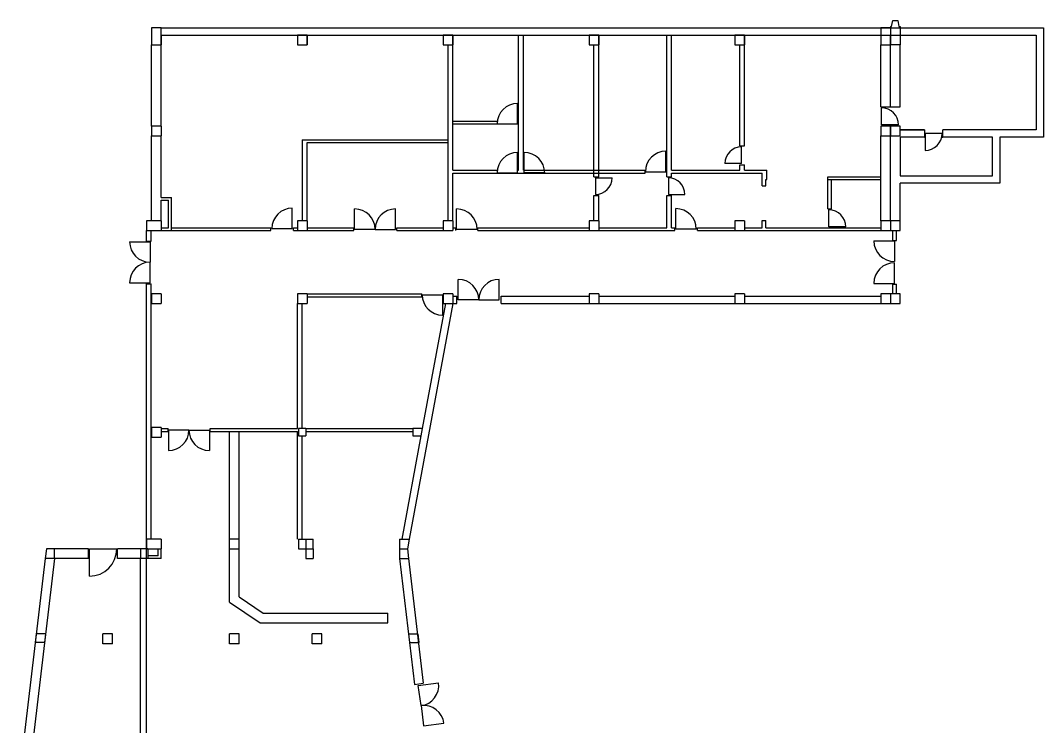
# Model space of a CAD drawing. Extents: x -621 to -519, y 192 to 248.
# Drawn here: x -561.27 to -519.18, y 218.46 to 247.52 of the extents above; entities that cross this region are included whole.
import ezdxf

# ---------------------------------------------------------------- set-up
doc = ezdxf.new("R2010")
doc.units = 0
doc.header["$MEASUREMENT"] = 0
doc.layers.add('Planta', color=7, linetype='CONTINUOUS')

msp = doc.modelspace()

# ---------------------------------------------------------------- linework, layer by layer
at = {"layer": 'Planta', "color": 7, "linetype": 'Continuous'}
for p, q in [((-525.431, 247.274), (-525.381, 247.524)), ((-525.381, 247.524), (-525.181, 247.524)), ((-525.181, 247.524), (-525.131, 247.274)), ((-555.481, 247.224), (-555.881, 247.224)), ((-555.881, 247.224), (-555.881, 246.524)), ((-555.481, 246.524), (-555.481, 247.224)), ((-555.481, 247.224), (-525.881, 247.224)), ((-525.481, 247.224), (-525.881, 247.224)), ((-525.881, 247.224), (-525.881, 246.524)), ((-525.881, 247.224), (-525.081, 247.224)), ((-525.481, 247.274), (-525.431, 247.274)), ((-525.481, 247.274), (-525.481, 246.524)), ((-525.131, 247.274), (-525.081, 247.274)), ((-525.081, 247.274), (-525.081, 246.524)), ((-525.081, 247.224), (-519.481, 247.224)), ((-519.481, 247.224), (-519.181, 247.224)), ((-519.181, 247.224), (-519.181, 242.724)), ((-555.481, 246.924), (-555.481, 246.524)), ((-555.481, 246.924), (-525.881, 246.924)), ((-549.481, 246.924), (-549.881, 246.924)), ((-549.881, 246.924), (-549.881, 246.524)), ((-549.481, 246.924), (-549.481, 246.524)), ((-549.481, 246.524), (-549.481, 246.924)), ((-543.481, 246.924), (-543.881, 246.924)), ((-543.881, 246.924), (-543.881, 246.524)), ((-543.481, 246.924), (-543.481, 246.524)), ((-543.481, 246.524), (-543.481, 246.924)), ((-540.781, 241.364), (-540.781, 246.924)), ((-540.581, 241.364), (-540.581, 246.924)), ((-537.481, 246.924), (-537.881, 246.924)), ((-537.881, 246.924), (-537.881, 246.524)), ((-537.481, 246.924), (-537.481, 246.524)), ((-537.481, 246.524), (-537.481, 246.924)), ((-534.681, 241.094), (-534.681, 246.924)), ((-534.481, 241.364), (-534.481, 246.924)), ((-531.481, 246.924), (-531.881, 246.924)), ((-531.881, 246.924), (-531.881, 246.524)), ((-531.481, 246.924), (-531.481, 246.524)), ((-531.481, 246.524), (-531.481, 246.924)), ((-525.881, 246.924), (-519.481, 246.924)), ((-525.481, 246.524), (-525.481, 246.924)), ((-519.481, 246.924), (-519.481, 243.024)), ((-555.881, 246.524), (-555.481, 246.524)), ((-555.881, 243.174), (-555.881, 246.524)), ((-555.481, 243.174), (-555.481, 246.524)), ((-549.881, 246.524), (-549.481, 246.524)), ((-543.881, 246.524), (-543.481, 246.524)), ((-543.681, 240.316), (-543.681, 246.524)), ((-543.481, 241.364), (-543.481, 246.524)), ((-537.881, 246.524), (-537.481, 246.524)), ((-537.681, 241.094), (-537.681, 246.524)), ((-537.481, 241.094), (-537.481, 246.524)), ((-531.881, 246.524), (-531.481, 246.524)), ((-531.681, 242.365), (-531.681, 246.524)), ((-531.481, 242.365), (-531.481, 246.524)), ((-525.881, 246.524), (-525.481, 246.524)), ((-525.881, 243.969), (-525.881, 246.524)), ((-525.481, 243.969), (-525.481, 246.524)), ((-525.081, 246.524), (-525.481, 246.524)), ((-525.081, 243.969), (-525.081, 246.524)), ((-540.82, 243.267), (-540.82, 244.109)), ((-525.881, 243.969), (-525.081, 243.969)), ((-525.846, 243.224), (-525.846, 243.926)), ((-543.481, 243.384), (-541.662, 243.384)), ((-541.662, 243.384), (-541.662, 243.264)), ((-555.481, 243.174), (-555.881, 243.174)), ((-555.881, 243.174), (-555.881, 242.774)), ((-555.481, 243.174), (-555.481, 242.774)), ((-543.481, 243.264), (-541.662, 243.267)), ((-543.481, 241.364), (-543.481, 243.264)), ((-541.662, 243.267), (-540.82, 243.267)), ((-525.481, 243.174), (-525.881, 243.174)), ((-525.881, 243.174), (-525.881, 242.774)), ((-525.145, 243.224), (-525.846, 243.224)), ((-525.081, 243.174), (-525.481, 243.174)), ((-525.481, 243.174), (-525.481, 242.774)), ((-525.481, 242.774), (-525.481, 243.174)), ((-525.081, 242.774), (-525.081, 243.174)), ((-524.081, 243.024), (-525.081, 243.024)), ((-525.081, 243.024), (-524.081, 243.024)), ((-524.081, 243.024), (-524.081, 242.724)), ((-523.355, 242.874), (-524.057, 242.874)), ((-524.057, 242.874), (-524.057, 242.173)), ((-519.481, 243.024), (-523.331, 243.024)), ((-523.331, 242.724), (-523.331, 243.024)), ((-555.881, 239.274), (-555.881, 242.774)), ((-555.881, 242.774), (-555.481, 242.774)), ((-555.481, 240.244), (-555.481, 242.774)), ((-549.681, 242.614), (-549.681, 239.274)), ((-549.681, 242.614), (-543.681, 242.614)), ((-549.481, 242.494), (-543.681, 242.494)), ((-549.481, 241.244), (-549.481, 242.494)), ((-525.881, 242.774), (-525.481, 242.774)), ((-525.881, 239.274), (-525.881, 242.774)), ((-525.481, 239.274), (-525.481, 242.774)), ((-525.481, 242.774), (-525.081, 242.774)), ((-524.057, 242.724), (-525.081, 242.724)), ((-525.081, 242.724), (-525.081, 241.124)), ((-524.081, 242.724), (-524.057, 242.724)), ((-521.281, 242.724), (-523.372, 242.724)), ((-523.372, 242.724), (-523.331, 242.724)), ((-521.281, 241.124), (-521.281, 242.724)), ((-519.181, 242.724), (-520.981, 242.724)), ((-520.981, 242.724), (-520.981, 240.824)), ((-540.82, 241.247), (-540.82, 242.089)), ((-540.548, 241.249), (-540.548, 242.091)), ((-534.72, 241.3), (-534.72, 242.143)), ((-531.681, 242.365), (-531.481, 242.365)), ((-531.613, 241.639), (-531.613, 242.317)), ((-531.613, 241.639), (-532.291, 241.639)), ((-549.481, 240.316), (-549.481, 241.244)), ((-543.481, 241.364), (-541.662, 241.364)), ((-543.481, 241.244), (-535.57, 241.244)), ((-543.481, 240.316), (-543.481, 241.244)), ((-541.662, 241.364), (-541.662, 241.244)), ((-541.662, 241.247), (-540.82, 241.247)), ((-540.82, 241.364), (-540.781, 241.364)), ((-540.581, 241.364), (-535.57, 241.364)), ((-539.705, 241.249), (-540.548, 241.249)), ((-535.57, 241.244), (-535.57, 241.364)), ((-535.562, 241.3), (-534.72, 241.3)), ((-534.481, 241.364), (-531.681, 241.364)), ((-534.481, 241.094), (-534.481, 241.244)), ((-534.481, 241.244), (-530.761, 241.244)), ((-531.681, 241.364), (-531.681, 241.586)), ((-531.681, 241.586), (-531.481, 241.586)), ((-531.481, 241.364), (-531.481, 241.586)), ((-531.481, 241.364), (-530.561, 241.364)), ((-530.761, 240.724), (-530.761, 241.244)), ((-530.561, 240.974), (-530.561, 241.364)), ((-537.681, 241.094), (-537.481, 241.094)), ((-537.613, 241.042), (-537.613, 240.363)), ((-537.613, 241.042), (-536.934, 241.042)), ((-534.681, 241.094), (-534.481, 241.094)), ((-534.613, 241.042), (-534.613, 240.363)), ((-530.601, 240.974), (-530.561, 240.974)), ((-530.601, 240.724), (-530.601, 240.974)), ((-528.061, 239.773), (-528.061, 241.094)), ((-528.061, 241.094), (-525.881, 241.094)), ((-528.061, 240.974), (-525.881, 240.974)), ((-527.901, 239.773), (-527.901, 240.974)), ((-525.081, 241.124), (-521.281, 241.124)), ((-525.081, 239.274), (-525.081, 240.824)), ((-520.981, 240.824), (-525.081, 240.824)), ((-534.613, 240.363), (-533.934, 240.363)), ((-530.761, 240.724), (-530.601, 240.724)), ((-555.481, 240.244), (-555.061, 240.244)), ((-555.481, 239.274), (-555.481, 240.124)), ((-555.481, 240.124), (-555.181, 240.124)), ((-555.181, 238.994), (-555.181, 240.124)), ((-555.061, 238.874), (-555.061, 240.244)), ((-549.481, 239.274), (-549.481, 240.316)), ((-543.681, 239.274), (-543.681, 240.316)), ((-543.481, 239.274), (-543.481, 240.316)), ((-537.681, 239.274), (-537.681, 240.316)), ((-537.681, 240.316), (-537.481, 240.316)), ((-537.481, 239.274), (-537.481, 240.316)), ((-534.681, 238.994), (-534.681, 240.316)), ((-534.681, 240.316), (-534.481, 240.316)), ((-534.481, 238.994), (-534.481, 240.316)), ((-550.088, 238.956), (-550.088, 239.798)), ((-547.524, 238.924), (-547.524, 239.767)), ((-545.838, 238.924), (-545.838, 239.767)), ((-543.328, 238.924), (-543.328, 239.767)), ((-534.31, 238.936), (-534.31, 239.779)), ((-528.061, 239.773), (-527.901, 239.773)), ((-528.014, 239.028), (-528.014, 239.73)), ((-555.481, 239.274), (-556.081, 239.274)), ((-556.081, 239.274), (-556.081, 238.874)), ((-555.481, 239.274), (-555.481, 238.874)), ((-549.481, 239.274), (-549.881, 239.274)), ((-549.881, 239.274), (-549.881, 238.874)), ((-549.481, 239.274), (-549.481, 238.874)), ((-543.481, 239.274), (-543.881, 239.274)), ((-543.881, 239.274), (-543.881, 238.874)), ((-543.481, 239.274), (-543.481, 238.874)), ((-537.481, 239.274), (-537.881, 239.274)), ((-537.881, 239.274), (-537.881, 238.874)), ((-537.481, 239.274), (-537.481, 238.874)), ((-531.481, 239.274), (-531.881, 239.274)), ((-531.881, 239.274), (-531.881, 238.874)), ((-531.481, 239.274), (-531.481, 238.874)), ((-530.761, 238.994), (-530.761, 239.294)), ((-530.761, 239.294), (-530.601, 239.294)), ((-530.601, 238.994), (-530.601, 239.294)), ((-525.881, 239.274), (-525.881, 238.874)), ((-525.481, 239.274), (-525.881, 239.274)), ((-525.481, 239.274), (-525.481, 238.874)), ((-525.081, 239.274), (-525.481, 239.274)), ((-525.081, 238.874), (-525.081, 239.274)), ((-556.081, 238.874), (-555.481, 238.874)), ((-556.081, 238.445), (-556.081, 238.874)), ((-555.9, 238.445), (-555.9, 238.874)), ((-555.481, 238.994), (-555.181, 238.994)), ((-555.481, 238.874), (-555.061, 238.874)), ((-555.061, 238.994), (-550.973, 238.994)), ((-555.061, 238.874), (-550.973, 238.874)), ((-550.973, 238.874), (-550.973, 238.994)), ((-550.931, 238.956), (-550.088, 238.956)), ((-550.042, 238.874), (-550.042, 238.994)), ((-550.042, 238.994), (-549.881, 238.994)), ((-550.042, 238.874), (-547.561, 238.874)), ((-549.881, 238.874), (-549.481, 238.874)), ((-549.481, 238.994), (-547.561, 238.994)), ((-547.561, 238.874), (-547.561, 238.994)), ((-546.681, 238.924), (-547.524, 238.924)), ((-546.681, 238.924), (-545.838, 238.924)), ((-545.784, 238.874), (-545.784, 238.994)), ((-545.784, 238.994), (-543.881, 238.994)), ((-545.784, 238.874), (-543.881, 238.874)), ((-543.881, 238.874), (-543.481, 238.874)), ((-543.481, 238.994), (-543.366, 238.994)), ((-543.366, 238.874), (-543.366, 238.994)), ((-542.485, 238.924), (-543.328, 238.924)), ((-542.453, 238.874), (-542.453, 238.994)), ((-542.453, 238.994), (-537.881, 238.994)), ((-542.453, 238.874), (-537.881, 238.874)), ((-537.881, 238.874), (-537.481, 238.874)), ((-537.481, 238.994), (-534.681, 238.994)), ((-537.481, 238.874), (-534.357, 238.874)), ((-534.481, 238.994), (-534.357, 238.994)), ((-534.357, 238.874), (-534.357, 238.994)), ((-533.468, 238.936), (-534.31, 238.936)), ((-533.412, 238.874), (-533.412, 238.994)), ((-533.412, 238.994), (-531.881, 238.994)), ((-533.412, 238.874), (-531.881, 238.874)), ((-531.881, 238.874), (-531.481, 238.874)), ((-531.481, 238.994), (-530.761, 238.994)), ((-531.481, 238.874), (-525.881, 238.874)), ((-530.601, 238.994), (-525.881, 238.994)), ((-527.313, 239.028), (-528.014, 239.028)), ((-525.881, 238.874), (-525.481, 238.874)), ((-525.481, 238.874), (-525.081, 238.874)), ((-525.381, 238.474), (-525.381, 238.874)), ((-525.231, 238.474), (-525.231, 238.874)), ((-556.782, 238.417), (-555.94, 238.417)), ((-556.081, 238.445), (-555.9, 238.445)), ((-555.94, 238.417), (-555.94, 237.574)), ((-526.161, 238.453), (-525.311, 238.453)), ((-525.381, 238.474), (-525.231, 238.474)), ((-525.311, 238.453), (-525.311, 237.603)), ((-555.94, 236.731), (-555.94, 237.574)), ((-525.311, 236.703), (-525.311, 237.553)), ((-556.782, 236.731), (-555.94, 236.731)), ((-556.081, 216.374), (-556.081, 236.689)), ((-556.081, 236.689), (-555.9, 236.689)), ((-555.9, 226.174), (-555.9, 236.689)), ((-543.261, 236.026), (-543.261, 236.869)), ((-541.576, 236.026), (-541.576, 236.869)), ((-526.161, 236.703), (-525.311, 236.703)), ((-525.381, 236.274), (-525.381, 236.674)), ((-525.381, 236.674), (-525.231, 236.674)), ((-525.231, 236.274), (-525.231, 236.674)), ((-555.481, 236.274), (-555.881, 236.274)), ((-555.881, 236.274), (-555.881, 235.874)), ((-555.481, 236.274), (-555.481, 235.874)), ((-549.481, 236.274), (-549.881, 236.274)), ((-549.881, 236.274), (-549.881, 235.874)), ((-549.481, 236.274), (-549.481, 235.874)), ((-549.481, 236.274), (-544.765, 236.274)), ((-549.481, 236.154), (-544.765, 236.154)), ((-544.765, 236.154), (-544.765, 236.274)), ((-544.747, 236.238), (-543.904, 236.238)), ((-543.904, 236.238), (-543.904, 235.395)), ((-543.481, 236.274), (-543.881, 236.274)), ((-543.881, 236.274), (-543.881, 235.874)), ((-543.481, 236.274), (-543.481, 235.874)), ((-543.481, 236.174), (-543.323, 236.174)), ((-543.323, 235.874), (-543.323, 236.174)), ((-541.501, 235.874), (-541.501, 236.174)), ((-541.501, 236.174), (-537.881, 236.174)), ((-537.481, 236.274), (-537.881, 236.274)), ((-537.881, 236.274), (-537.881, 235.874)), ((-537.481, 236.274), (-537.481, 235.874)), ((-537.481, 236.174), (-531.881, 236.174)), ((-531.481, 236.274), (-531.881, 236.274)), ((-531.881, 236.274), (-531.881, 235.874)), ((-531.481, 236.274), (-531.481, 235.874)), ((-531.481, 236.174), (-525.881, 236.174)), ((-525.881, 236.274), (-525.881, 235.874)), ((-525.481, 236.274), (-525.881, 236.274)), ((-525.081, 236.274), (-525.481, 236.274)), ((-525.481, 236.274), (-525.481, 235.874)), ((-525.081, 235.874), (-525.081, 236.274)), ((-555.881, 235.874), (-555.481, 235.874)), ((-549.881, 235.874), (-549.481, 235.874)), ((-549.881, 230.724), (-549.881, 235.874)), ((-549.681, 230.724), (-549.681, 235.874)), ((-543.481, 235.874), (-545.281, 226.174)), ((-543.786, 235.874), (-544.742, 230.724)), ((-543.881, 235.874), (-543.481, 235.874)), ((-543.481, 235.874), (-543.323, 235.874)), ((-543.481, 235.874), (-543.323, 235.874)), ((-542.418, 236.026), (-543.261, 236.026)), ((-542.418, 236.026), (-541.576, 236.026)), ((-541.501, 235.874), (-537.881, 235.874)), ((-541.501, 235.874), (-537.881, 235.874)), ((-537.881, 235.874), (-537.481, 235.874)), ((-537.481, 235.874), (-531.881, 235.874)), ((-531.881, 235.874), (-531.481, 235.874)), ((-531.481, 235.874), (-525.881, 235.874)), ((-525.881, 235.874), (-525.481, 235.874)), ((-525.481, 235.874), (-525.081, 235.874)), ((-555.881, 230.774), (-555.881, 230.374)), ((-555.481, 230.774), (-555.881, 230.774)), ((-555.481, 230.774), (-555.481, 230.374)), ((-555.481, 230.724), (-555.2, 230.724)), ((-555.2, 230.604), (-555.2, 230.724)), ((-553.466, 230.604), (-553.466, 230.724)), ((-553.466, 230.724), (-549.881, 230.724)), ((-549.531, 230.724), (-549.831, 230.724)), ((-549.831, 230.724), (-549.831, 230.424)), ((-549.531, 230.724), (-549.531, 230.424)), ((-549.531, 230.724), (-545.131, 230.724)), ((-545.131, 230.724), (-545.131, 230.424)), ((-544.742, 230.724), (-545.131, 230.724)), ((-544.742, 230.724), (-544.797, 230.424)), ((-555.881, 230.374), (-555.481, 230.374)), ((-555.481, 230.604), (-555.2, 230.604)), ((-554.341, 230.665), (-555.184, 230.665)), ((-555.184, 230.665), (-555.184, 229.822)), ((-554.341, 230.665), (-553.499, 230.665)), ((-553.499, 230.665), (-553.499, 229.822)), ((-553.466, 230.604), (-549.881, 230.604)), ((-552.676, 223.579), (-552.676, 230.604)), ((-552.276, 223.8), (-552.276, 230.604)), ((-549.881, 226.174), (-549.881, 230.604)), ((-549.831, 230.424), (-549.531, 230.424)), ((-549.681, 226.174), (-549.681, 230.424)), ((-549.531, 230.604), (-545.131, 230.604)), ((-544.797, 230.424), (-545.586, 226.174)), ((-545.131, 230.424), (-544.797, 230.424)), ((-556.081, 226.174), (-556.081, 225.774)), ((-555.481, 226.174), (-556.081, 226.174)), ((-555.481, 226.174), (-555.481, 225.774)), ((-552.276, 226.174), (-552.676, 226.174)), ((-552.676, 225.774), (-552.676, 226.174)), ((-552.276, 225.774), (-552.276, 226.174)), ((-549.831, 226.174), (-549.531, 226.174)), ((-549.831, 226.174), (-549.831, 225.774)), ((-549.531, 226.174), (-549.231, 226.174)), ((-549.531, 226.174), (-549.531, 225.774)), ((-549.231, 225.774), (-549.231, 226.174)), ((-545.681, 226.174), (-545.681, 225.374)), ((-545.681, 226.174), (-545.281, 226.174)), ((-545.281, 226.174), (-545.355, 225.774)), ((-560.207, 225.774), (-560.255, 225.374)), ((-559.881, 225.774), (-560.207, 225.774)), ((-559.881, 225.774), (-559.881, 225.374)), ((-558.474, 225.774), (-559.881, 225.774)), ((-558.474, 225.374), (-558.474, 225.774)), ((-558.435, 224.653), (-558.435, 225.778)), ((-558.435, 225.778), (-557.31, 225.778)), ((-556.081, 225.774), (-557.281, 225.774)), ((-557.281, 225.374), (-557.281, 225.774)), ((-556.331, 225.774), (-556.331, 225.374)), ((-556.031, 225.774), (-556.331, 225.774)), ((-556.081, 225.774), (-555.481, 225.774)), ((-556.031, 225.774), (-556.031, 225.374)), ((-555.601, 225.494), (-555.601, 225.774)), ((-555.481, 225.374), (-555.481, 225.774)), ((-552.676, 225.774), (-552.276, 225.774)), ((-549.831, 225.774), (-549.531, 225.774)), ((-549.531, 225.774), (-549.231, 225.774)), ((-549.531, 225.774), (-549.531, 225.374)), ((-549.231, 225.774), (-549.231, 225.374)), ((-545.681, 225.774), (-545.355, 225.774)), ((-545.355, 225.774), (-545.307, 225.374)), ((-560.255, 225.374), (-561.273, 216.774)), ((-559.871, 225.374), (-560.89, 216.774)), ((-559.881, 225.374), (-560.255, 225.374)), ((-558.474, 225.374), (-559.881, 225.374)), ((-556.331, 225.374), (-557.281, 225.374)), ((-556.031, 225.374), (-556.331, 225.374)), ((-556.331, 216.554), (-556.331, 225.374)), ((-555.601, 225.494), (-556.031, 225.494)), ((-555.481, 225.374), (-556.031, 225.374)), ((-549.531, 225.374), (-549.231, 225.374)), ((-545.681, 225.374), (-545.307, 225.374)), ((-545.681, 225.374), (-545.068, 220.199)), ((-545.307, 225.374), (-544.7, 220.248)), ((-552.676, 223.579), (-551.416, 222.736)), ((-552.276, 223.8), (-551.283, 223.136)), ((-551.283, 223.136), (-546.156, 223.136)), ((-546.156, 222.736), (-546.156, 223.136)), ((-551.416, 222.736), (-546.156, 222.736)), ((-560.632, 222.274), (-560.673, 221.924)), ((-560.248, 222.274), (-560.632, 222.274)), ((-560.248, 222.274), (-560.29, 221.924)), ((-557.881, 221.874), (-557.881, 222.274)), ((-557.481, 222.274), (-557.881, 222.274)), ((-557.481, 221.874), (-557.481, 222.274)), ((-552.476, 222.274), (-552.676, 222.274)), ((-552.676, 221.874), (-552.676, 222.274)), ((-552.276, 222.274), (-552.676, 222.274)), ((-552.276, 221.874), (-552.276, 222.274)), ((-548.876, 222.274), (-549.276, 222.274)), ((-549.276, 221.874), (-549.276, 222.274)), ((-548.876, 221.874), (-548.876, 222.274)), ((-545.314, 222.274), (-545.272, 221.924)), ((-545.314, 222.274), (-544.93, 222.274)), ((-544.93, 222.274), (-544.888, 221.924)), ((-560.29, 221.924), (-560.673, 221.924)), ((-557.481, 221.874), (-557.881, 221.874)), ((-552.276, 221.874), (-552.676, 221.874)), ((-548.871, 221.874), (-549.276, 221.874)), ((-548.876, 221.874), (-549.276, 221.874)), ((-545.272, 221.924), (-544.888, 221.924)), ((-545.068, 220.199), (-544.7, 220.248)), ((-544.904, 220.159), (-544.069, 220.268)), ((-544.794, 219.323), (-544.904, 220.159)), ((-544.794, 219.323), (-544.685, 218.488)), ((-544.685, 218.488), (-543.849, 218.598))]:
    msp.add_line(p, q, dxfattribs=at)
for centre, radius, start, end in [((-540.82, 243.267), 0.843, 90.0002, 179.9999), ((-525.846, 243.224), 0.701, 359.9999, 89.9997), ((-524.057, 242.874), 0.701, 270.0003, 0.0001), ((-540.82, 241.247), 0.843, 90.0002, 179.9999), ((-540.548, 241.249), 0.843, 359.9999, 89.9997), ((-534.72, 241.3), 0.843, 90.0002, 179.9999), ((-531.613, 241.639), 0.679, 90.0004, 180.0002), ((-537.613, 241.042), 0.679, 270, 359.9998), ((-534.613, 240.363), 0.679, 0.0002, 90), ((-550.088, 238.956), 0.843, 90.0002, 179.9999), ((-547.524, 238.924), 0.843, 359.9997, 89.9995), ((-545.838, 238.924), 0.843, 90, 179.9998), ((-543.328, 238.924), 0.843, 359.9999, 89.9997), ((-534.31, 238.936), 0.843, 359.9999, 89.9997), ((-528.014, 239.028), 0.701, 359.9999, 89.9997), ((-555.94, 238.417), 0.843, 180, 269.9998), ((-525.311, 238.453), 0.85, 180, 269.9998), ((-555.94, 236.731), 0.843, 90.0002, 180), ((-525.311, 236.703), 0.85, 90.0002, 180), ((-543.261, 236.026), 0.843, 359.9997, 89.9995), ((-541.576, 236.026), 0.843, 90, 179.9998), ((-543.904, 236.238), 0.843, 179.9999, 269.9997), ((-555.184, 230.665), 0.843, 270.0002, 0), ((-553.499, 230.665), 0.843, 179.9999, 269.9997), ((-558.435, 225.778), 1.125, 270, 359.9998), ((-544.904, 220.159), 0.843, 277.4743, 7.4741), ((-544.685, 218.488), 0.843, 7.4746, 97.4743)]:
    msp.add_arc(centre, radius, start, end, dxfattribs=at)

doc.saveas('drawing.dxf')
